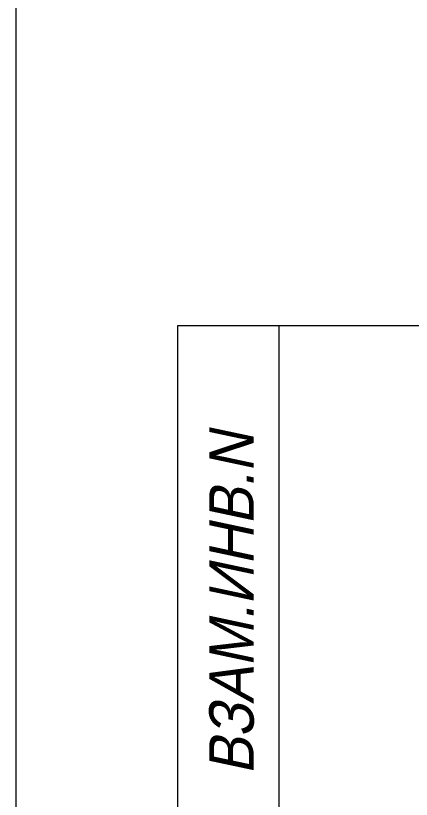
# Model space of a CAD drawing. Header units: millimetres. Extents: x 2020 to 424620, y 1313 to 117846.
# Drawn here: x 2020 to 2831, y 4073 to 5681 of the extents above; entities that cross this region are included whole.
import ezdxf

# ---------------------------------------------------------------- set-up
doc = ezdxf.new("R2010")
doc.units = ezdxf.units.MM
doc.layers.add('Формат', color=7, linetype='Continuous', lineweight=20)
doc.styles.get("Standard").update_dxf_attribs({"font": 'arial.ttf'})

# ---------------------------------------------------------------- blocks, each defined once
blk = doc.blocks.new('РамкаА3')
at = {"layer": 'Формат', "ltscale": 0.2}
for p, q in [((62649.4, 205855.5), (62649.4, 201605.5)), ((63249.4, 205855.5), (62649.4, 205855.5)), ((63249.4, 205855.5), (62649.4, 205855.5)), ((62899.4, 205855.5), (62899.4, 201605.5))]:
    blk.add_line(p, q, dxfattribs=at)
blk.add_lwpolyline([(62249.4, 215702.5), (62249.4, 201355.5), (82395.9, 201355.5), (82395.9, 215702.5)], close=True, dxfattribs=at)
at = {"layer": 'Формат', "ltscale": 0.2, "oblique": 12, "width": 0.89603}
blk.add_text('ВЗАМ.ИНВ.N', height=110, rotation=90, dxfattribs=at).set_placement((62837.6, 204744.5))

msp = doc.modelspace()

# ---------------------------------------------------------------- block references
at = {"color": 6, "lineweight": 60, "xscale": 0.8293499999999999, "yscale": 0.8293499999999999, "zscale": 0.8293499999999999}
msp.add_blockref('РамкаА3', (-49606.1, -165681.1), dxfattribs=at)

doc.saveas('drawing.dxf')
